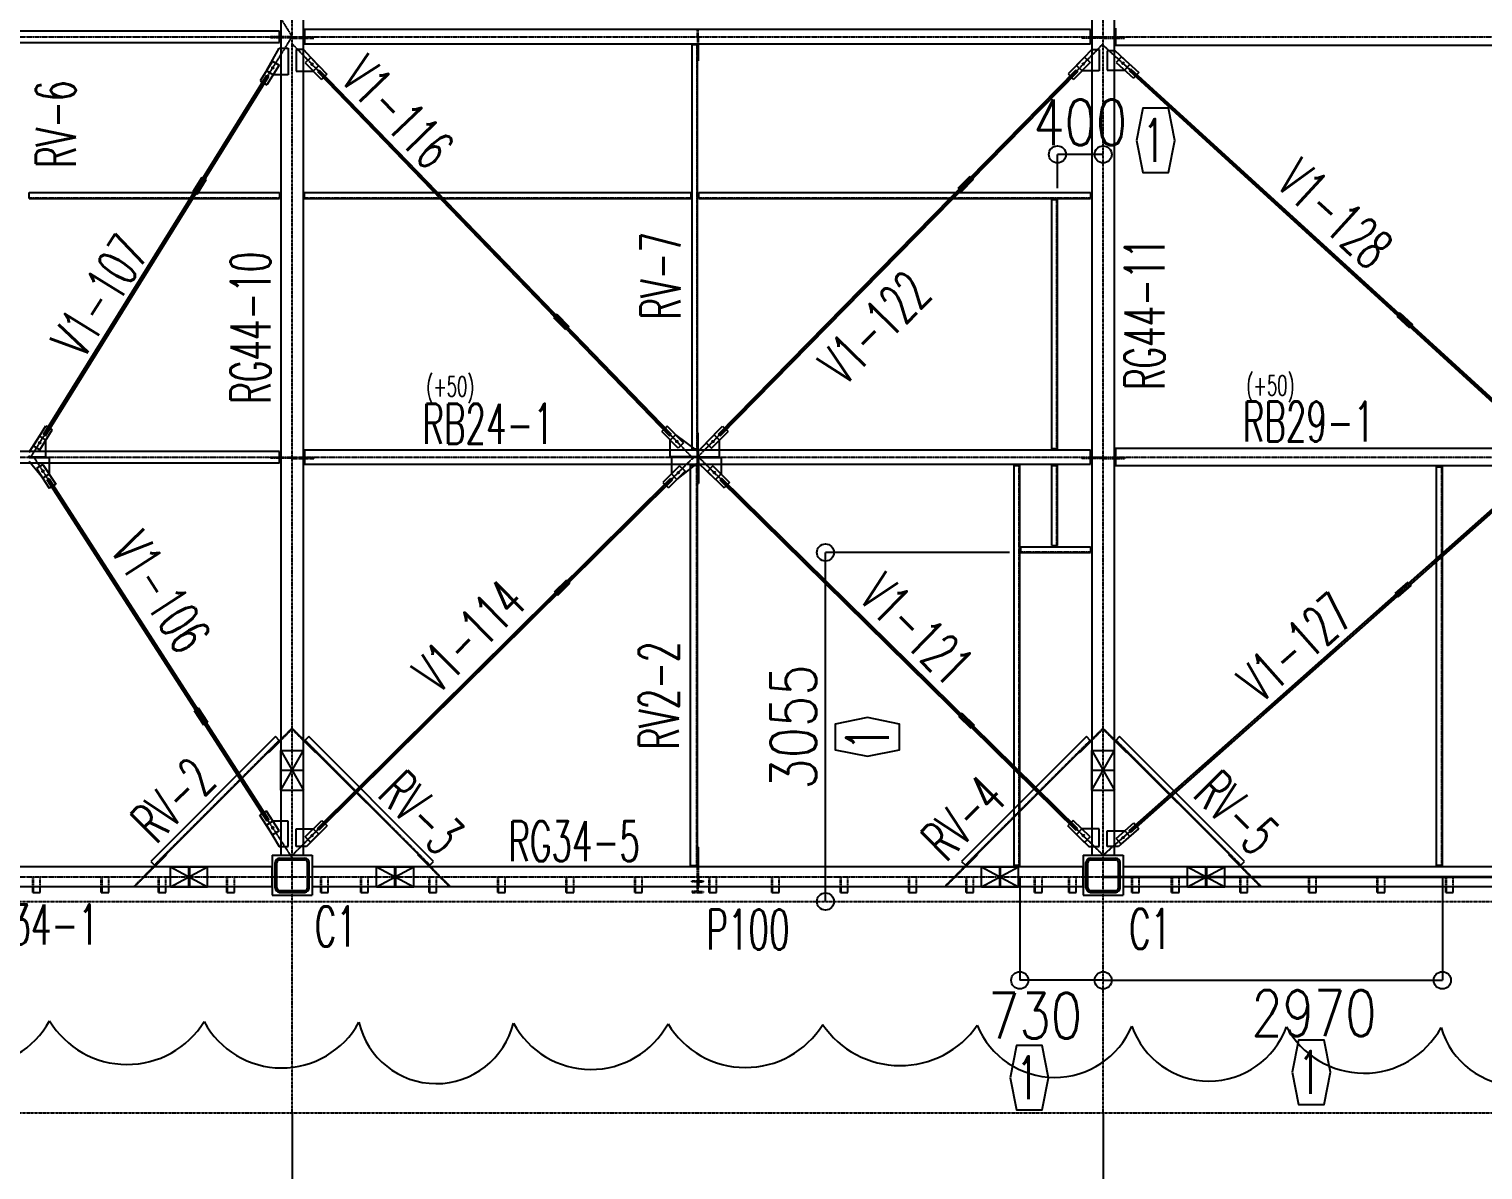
# Model space of a CAD drawing. Header units: millimetres. Extents: x -87051 to 180003, y -2961 to 97158.
# Drawn here: x 113461 to 126189, y 16001 to 25988 of the extents above; entities that cross this region are included whole.
import ezdxf
from ezdxf.enums import TextEntityAlignment as Align

# ---------------------------------------------------------------- set-up
doc = ezdxf.new("R2010")
doc.units = ezdxf.units.MM
doc.header["$LTSCALE"] = 0.2
doc.linetypes.add('CENTER', pattern=[2, 1.25, -0.25, 0.25, -0.25])
doc.linetypes.add('HIDDEN', pattern=[0.375, 0.25, -0.125])
doc.layers.add('梁側', color=7, linetype='Continuous')
doc.styles.get("Standard").update_dxf_attribs({"font": 'simplex.shx', "width": 0.8, "height": 700, "bigfont": 'extfont2.shx'})

msp = doc.modelspace()

# ---------------------------------------------------------------- linework, layer by layer
at = {"color": 8, "linetype": 'CENTER'}
for p, q in [((115763.9, 16500.6), (115763.9, 47350.6)), ((122863.9, 16500.6), (122863.9, 47350.6)), ((113451.4, 29600.6), (115763.9, 25920.6)), ((113476.4, 22240.6), (115763.9, 25920.6)), ((115763.9, 25858.6), (119263.9, 22240.6)), ((119313.9, 22240.6), (122863.9, 25858.6)), ((122863.9, 25846.1), (126813.9, 22240.6)), ((113501.4, 22240.6), (115763.9, 18730.6)), ((115763.9, 18755.6), (119281.4, 22240.6)), ((119321.4, 22240.6), (122863.9, 18755.6)), ((122863.9, 18755.6), (126798.9, 22240.6)), ((110913.9, 18350.6), (161113.9, 18350.6)), ((110913.9, 16500.6), (161113.9, 16500.6))]:
    msp.add_line(p, q, dxfattribs=at)
at = {"color": 8, "linetype": 'Continuous'}
for p, q in [((115664.4, 28695.6), (115664.4, 19501.4)), ((115863.4, 19501.4), (115863.4, 28695.6)), ((122764.4, 28695.6), (122764.4, 19501.4)), ((122963.4, 19501.4), (122963.4, 28695.6)), ((115654.4, 25970.1), (111202.9, 25970.1)), ((115654.4, 25871.1), (115654.4, 25970.1)), ((115873.4, 25982.6), (115873.4, 25858.6)), ((122754.4, 25982.6), (115873.4, 25982.6)), ((119313.9, 25982.6), (119313.9, 25992.6)), ((119319.9, 25982.6), (119319.9, 25992.6)), ((122754.4, 25858.6), (122754.4, 25982.6)), ((122973.4, 25995.1), (122973.4, 25846.1)), ((111202.9, 25871.1), (115654.4, 25871.1)), ((115664.4, 25918.4), (115654.4, 25918.4)), ((115664.4, 25912.4), (115654.4, 25912.4)), ((115863.4, 25918.1), (115873.4, 25918.1)), ((115863.4, 25909.1), (115873.4, 25909.1)), ((115873.4, 25858.6), (122754.4, 25858.6)), ((119313.9, 25848.6), (119263.9, 25848.6)), ((119263.9, 25848.6), (119263.9, 22312.6)), ((119313.9, 25858.6), (119313.9, 25848.6)), ((119313.9, 22312.6), (119313.9, 25848.6)), ((119313.9, 25848.6), (119313.9, 25708.6)), ((119319.9, 25858.6), (119319.9, 25848.6)), ((119319.9, 25848.6), (119319.9, 25708.6)), ((122764.4, 25918.1), (122754.4, 25918.1)), ((122764.4, 25909.1), (122754.4, 25909.1)), ((122963.4, 25917.9), (122973.4, 25917.9)), ((122963.4, 25908.9), (122973.4, 25908.9)), ((122973.4, 25846.1), (130754.4, 25846.1)), ((115539.6, 25623.2), (115649.4, 25820.6)), ((115649.4, 25820.6), (115729.4, 25820.6)), ((115729.4, 25820.6), (115729.4, 25587.8)), ((115798.4, 25808.6), (115798.4, 25620.4)), ((115863.4, 25808.6), (115798.4, 25808.6)), ((115995.9, 25667), (115863.4, 25808.6)), ((115926.3, 25738.9), (115878.2, 25692.3)), ((115926.3, 25738.9), (116068.9, 25591.5)), ((122701.3, 25740.7), (122557.7, 25594.4)), ((122631.3, 25669.4), (122764.4, 25808.6)), ((122701.3, 25740.7), (122749.1, 25693.8)), ((122764.4, 25808.6), (122829.4, 25808.6)), ((122829.4, 25808.6), (122829.4, 25622.4)), ((122898.4, 25796.1), (122898.4, 25628.6)), ((122968.4, 25796.1), (122898.4, 25796.1)), ((123097.7, 25678), (122968.4, 25796.1)), ((123023.8, 25745.5), (122978.7, 25696)), ((123023.8, 25745.5), (123175.3, 25607.3)), ((113587.7, 22438.7), (115543.7, 25585.3)), ((115592.4, 25708.1), (115484.1, 25534)), ((115596.5, 25587.8), (115539.6, 25623.2)), ((115649.3, 25672.8), (115541, 25498.7)), ((115543.7, 25585.3), (115560.7, 25574.8)), ((115604.4, 25658), (115584.4, 25638)), ((115584.4, 25648), (115604.4, 25648)), ((115592.4, 25708.1), (115649.3, 25672.8)), ((115594.4, 25658), (115594.4, 25638)), ((115729.4, 25587.8), (115596.5, 25587.8)), ((115798.4, 25620.4), (115947.7, 25620.4)), ((115878.2, 25692.3), (116020.7, 25545)), ((115947, 25689.7), (115927, 25669.7)), ((115927, 25679.7), (115947, 25679.7)), ((115937, 25689.7), (115937, 25669.7)), ((115947.7, 25620.4), (115995.9, 25667)), ((115999.8, 25629.1), (115985.4, 25615.2)), ((115985.4, 25615.2), (119069, 22427.7)), ((115999.8, 25629.1), (119083.3, 22441.6)), ((116068.9, 25591.5), (116020.7, 25545)), ((119313.9, 25708.6), (119319.9, 25708.6)), ((119496.5, 22441.1), (122627, 25631.5)), ((119510.8, 22427), (122641.3, 25617.5)), ((122557.7, 25594.4), (122605.5, 25547.5)), ((122749.1, 25693.8), (122605.5, 25547.5)), ((122627, 25631.5), (122641.3, 25617.5)), ((122679.1, 25622.4), (122631.3, 25669.4)), ((122829.4, 25622.4), (122679.1, 25622.4)), ((122700.2, 25691.6), (122680.2, 25671.6)), ((122680.2, 25681.6), (122700.2, 25681.6)), ((122690.2, 25691.6), (122690.2, 25671.6)), ((122898.4, 25628.6), (123052.5, 25628.6)), ((122978.7, 25696), (123130.1, 25557.8)), ((123048.2, 25697), (123028.2, 25677)), ((123028.2, 25687), (123048.2, 25687)), ((123038.2, 25697), (123038.2, 25677)), ((123052.5, 25628.6), (123097.7, 25678)), ((123104, 25640.5), (123090.5, 25625.7)), ((123090.5, 25625.7), (126586.3, 22434.8)), ((123104, 25640.5), (126599.8, 22449.6)), ((123175.3, 25607.3), (123130.1, 25557.8)), ((113604.7, 22428.1), (115560.7, 25574.8)), ((115484.1, 25534), (115541, 25498.7)), ((122863.9, 24890.4), (122463.9, 24890.4)), ((122463.9, 24595.6), (122463.9, 24890.4)), ((121595.1, 24594.1), (121700.1, 24701.1)), ((121700.1, 24701.1), (121728.7, 24673.1)), ((114897.3, 24564.4), (114976.5, 24691.8)), ((114931.3, 24543.3), (115010.5, 24670.7)), ((114976.5, 24691.8), (115010.5, 24670.7)), ((121595.1, 24594.1), (121623.6, 24566)), ((121623.6, 24566), (121728.7, 24673.1)), ((113461.4, 24555.6), (115654.4, 24555.6)), ((113461.4, 24505.6), (113461.4, 24555.6)), ((113461.4, 24505.6), (115654.4, 24505.6)), ((114897.3, 24564.4), (114931.3, 24543.3)), ((115654.4, 24555.6), (115654.4, 24505.6)), ((115873.4, 24555.6), (119253.9, 24555.6)), ((115873.4, 24505.6), (115873.4, 24555.6)), ((115873.4, 24505.6), (119253.9, 24505.6)), ((119253.9, 24555.6), (119253.9, 24505.6)), ((119323.9, 24555.6), (122754.4, 24555.6)), ((119323.9, 24505.6), (119323.9, 24555.6)), ((119323.9, 24505.6), (122754.4, 24505.6)), ((122413.9, 22312.6), (122413.9, 24495.6)), ((122413.9, 24495.6), (122463.9, 24495.6)), ((122463.9, 22312.6), (122463.9, 24495.6)), ((122754.4, 24555.6), (122754.4, 24505.6)), ((118081.2, 23491.9), (118052.5, 23464.1)), ((118052.5, 23464.1), (118156.8, 23356.3)), ((118081.2, 23491.9), (118185.5, 23384.1)), ((125461, 23502.6), (125434, 23473.1)), ((125434, 23473.1), (125544.8, 23371.9)), ((125461, 23502.6), (125571.8, 23401.5)), ((118185.5, 23384.1), (118156.8, 23356.3)), ((125571.8, 23401.5), (125544.8, 23371.9)), ((113551.9, 22425.6), (113457.4, 22280.1)), ((113499.1, 22340.7), (113607.4, 22514.8)), ((113608.8, 22390.2), (113551.9, 22425.6)), ((113556, 22305.3), (113664.3, 22479.4)), ((113604.7, 22428.1), (113587.7, 22438.7)), ((113607.4, 22514.8), (113664.3, 22479.4)), ((119048.1, 22511.9), (118999.9, 22465.3)), ((119142.5, 22317.9), (118999.9, 22465.3)), ((119190.6, 22364.5), (119048.1, 22511.9)), ((119069, 22427.7), (119083.3, 22441.6)), ((119072.9, 22389.8), (119121.1, 22436.4)), ((119121.1, 22436.4), (119313.9, 22292.6)), ((119313.9, 22312.6), (119313.9, 22452.6)), ((119313.9, 22452.6), (119319.9, 22452.6)), ((119319.9, 22312.6), (119319.9, 22452.6)), ((119458.8, 22436.1), (119319.9, 22292.6)), ((119388.7, 22364.7), (119532.3, 22511)), ((119436.5, 22317.8), (119580.1, 22464.1)), ((119506.6, 22389.2), (119458.8, 22436.1)), ((119510.8, 22427), (119496.5, 22441.1)), ((119532.3, 22511), (119580.1, 22464.1)), ((115654.4, 22290.1), (111202.9, 22290.1)), ((113499.1, 22340.7), (113556, 22305.3)), ((113564, 22375.5), (113544, 22355.5)), ((113544, 22365.5), (113564, 22365.5)), ((113554, 22375.5), (113554, 22355.5)), ((113608.8, 22242.9), (113608.8, 22390.2)), ((115654.4, 22191.1), (115654.4, 22290.1)), ((115873.4, 22302.6), (115873.4, 22178.6)), ((122754.4, 22302.6), (115873.4, 22302.6)), ((119072.9, 22243.1), (119072.9, 22389.8)), ((119141.8, 22387.2), (119121.8, 22367.2)), ((119121.8, 22377.2), (119141.8, 22377.2)), ((119131.8, 22387.2), (119131.8, 22367.2)), ((119190.6, 22364.5), (119142.5, 22317.9)), ((119263.9, 22312.6), (119313.9, 22312.6)), ((119313.9, 22302.6), (119313.9, 22312.6)), ((119313.9, 22292.6), (119313.9, 22253.1)), ((119319.9, 22302.6), (119319.9, 22312.6)), ((119319.9, 22292.6), (119319.9, 22253.1)), ((119388.7, 22364.7), (119436.5, 22317.8)), ((119457.7, 22386.9), (119437.7, 22366.9)), ((119437.7, 22376.9), (119457.7, 22376.9)), ((119447.7, 22386.9), (119447.7, 22366.9)), ((119506.6, 22243.1), (119506.6, 22389.2)), ((122463.9, 22312.6), (122413.9, 22312.6)), ((122754.4, 22178.6), (122754.4, 22302.6)), ((122973.4, 22315.1), (122973.4, 22166.1)), ((130754.4, 22315.1), (122973.4, 22315.1)), ((111202.9, 22191.1), (115654.4, 22191.1)), ((113467.4, 22242.9), (113457.4, 22252.9)), ((113470.4, 22238.4), (113460.4, 22228.4)), ((113580.5, 22056), (113460.4, 22201.1)), ((113467.4, 22242.9), (113608.8, 22242.9)), ((113470.4, 22238.4), (113636.8, 22238.4)), ((113582.6, 22176.4), (113526.3, 22140.1)), ((113582.6, 22176.4), (113693.7, 22004.1)), ((113636.8, 22238.4), (113636.8, 22092.3)), ((115664.4, 22238.4), (115654.4, 22238.4)), ((115664.4, 22232.4), (115654.4, 22232.4)), ((115863.4, 22238.1), (115873.4, 22238.1)), ((115863.4, 22229.1), (115873.4, 22229.1)), ((115873.4, 22178.6), (122754.4, 22178.6)), ((119156.2, 22163.8), (119010.6, 22019.5)), ((119303.9, 22243.1), (119072.9, 22243.1)), ((119303.9, 22238.1), (119085.2, 22238.1)), ((119085.2, 22238.1), (119085.2, 22093.4)), ((119132.3, 22045.8), (119313.9, 22188.6)), ((119156.2, 22163.8), (119203.4, 22116.2)), ((119313.9, 22168.6), (119248.9, 22168.6)), ((119248.9, 22168.6), (119248.9, 18664.6)), ((119303.9, 22243.1), (119313.9, 22253.1)), ((119303.9, 22238.1), (119313.9, 22228.1)), ((119313.9, 22188.6), (119313.9, 22228.1)), ((119313.9, 22178.6), (119313.9, 22168.6)), ((119313.9, 18664.6), (119313.9, 22168.6)), ((119313.9, 22168.6), (119313.9, 22008.6)), ((119329.9, 22243.1), (119319.9, 22253.1)), ((119332.9, 22238.1), (119322.9, 22228.1)), ((119322.9, 22188.6), (119322.9, 22228.1)), ((119471.8, 22045.6), (119322.9, 22188.6)), ((119322.9, 22178.6), (119322.9, 22168.6)), ((119322.9, 22168.6), (119322.9, 22008.6)), ((119329.9, 22243.1), (119506.6, 22243.1)), ((119332.9, 22238.1), (119518.8, 22238.1)), ((119447.5, 22163.5), (119400.5, 22115.7)), ((119447.5, 22163.5), (119593.7, 22019.7)), ((119518.8, 22238.1), (119518.8, 22093.4)), ((122083.9, 18664.6), (122083.9, 22168.6)), ((122083.9, 22168.6), (122133.9, 22168.6)), ((122133.9, 18664.6), (122133.9, 22168.6)), ((122413.9, 21465.6), (122413.9, 22168.6)), ((122413.9, 22168.6), (122463.9, 22168.6)), ((122463.9, 21465.6), (122463.9, 22168.6)), ((122764.4, 22238.1), (122754.4, 22238.1)), ((122764.4, 22229.1), (122754.4, 22229.1)), ((122963.4, 22237.9), (122973.4, 22237.9)), ((122963.4, 22228.9), (122973.4, 22228.9)), ((122973.4, 22166.1), (130754.4, 22166.1)), ((125783.9, 18664.6), (125783.9, 22156.1)), ((125783.9, 22156.1), (125833.9, 22156.1)), ((125833.9, 18664.6), (125833.9, 22156.1)), ((113526.3, 22140.1), (113637.4, 21967.8)), ((113591.6, 22126.2), (113571.6, 22106.2)), ((113571.6, 22116.2), (113591.6, 22116.2)), ((113636.8, 22092.3), (113580.5, 22056)), ((113581.6, 22126.2), (113581.6, 22106.2)), ((113633.3, 22054.4), (113616.5, 22043.6)), ((113616.5, 22043.6), (115542.6, 19055.5)), ((113633.3, 22054.4), (115559.4, 19066.4)), ((115987, 18990.8), (119080.4, 22055.6)), ((116001.1, 18976.5), (119094.5, 22041.4)), ((119203.4, 22116.2), (119057.8, 21971.9)), ((119080.4, 22055.6), (119094.5, 22041.4)), ((119085.2, 22093.4), (119132.3, 22045.8)), ((119154.3, 22114.8), (119134.3, 22094.8)), ((119134.3, 22104.8), (119154.3, 22104.8)), ((119144.3, 22114.8), (119144.3, 22094.8)), ((119400.5, 22115.7), (119546.7, 21972)), ((119469.7, 22114.6), (119449.7, 22094.6)), ((119449.7, 22104.6), (119469.7, 22104.6)), ((119459.7, 22114.6), (119459.7, 22094.6)), ((119518.8, 22093.4), (119471.8, 22045.6)), ((119523.7, 22055.6), (119509.7, 22041.3)), ((119509.7, 22041.3), (122625.9, 18975.7)), ((119523.7, 22055.6), (122639.9, 18990)), ((119593.7, 22019.7), (119546.7, 21972)), ((123091.6, 18970.6), (126565.4, 22047.2)), ((123104.8, 18955.7), (126578.7, 22032.2)), ((113693.7, 22004.1), (113637.4, 21967.8)), ((119010.6, 22019.5), (119057.8, 21971.9)), ((119313.9, 22008.6), (119322.9, 22008.6)), ((120432.8, 18350.6), (120432.8, 21405.6)), ((122043.9, 21405.6), (120432.8, 21405.6)), ((122143.9, 21455.6), (122754.4, 21455.6)), ((122143.9, 21405.6), (122143.9, 21455.6)), ((122143.9, 21405.6), (122754.4, 21405.6)), ((122413.9, 21465.6), (122463.9, 21465.6)), ((122754.4, 21455.6), (122754.4, 21405.6)), ((118061.2, 21059.8), (118167.7, 21165.4)), ((118089.3, 21031.4), (118195.9, 21137)), ((118167.7, 21165.4), (118195.9, 21137)), ((125420.8, 21046.8), (125533.1, 21146.3)), ((125533.1, 21146.3), (125559.6, 21116.4)), ((118061.2, 21059.8), (118089.3, 21031.4)), ((125420.8, 21046.8), (125447.3, 21016.9)), ((125447.3, 21016.9), (125559.6, 21116.4)), ((114940.2, 20045.4), (114906.6, 20023.7)), ((114906.6, 20023.7), (114987.9, 19897.6)), ((114940.2, 20045.4), (115021.5, 19919.3)), ((121627.2, 20000.3), (121599.2, 19971.8)), ((121627.2, 20000.3), (121734.1, 19895.1)), ((115021.5, 19919.3), (114987.9, 19897.6)), ((121599.2, 19971.8), (121706.1, 19866.6)), ((121734.1, 19895.1), (121706.1, 19866.6)), ((115619, 19793.5), (114525.5, 18700)), ((114560.9, 18664.6), (115654.4, 19758.1)), ((115654.4, 19758.1), (115555.4, 19659.1)), ((115658.6, 19753.9), (115559.6, 19654.9)), ((115654.4, 19758.1), (115619, 19793.5)), ((115664.4, 19768.1), (115654.4, 19758.1)), ((115664.4, 19759.6), (115658.6, 19753.9)), ((115863.4, 19768.1), (115873.4, 19758.1)), ((115863.4, 19759.6), (115869.1, 19753.9)), ((115869.1, 19753.9), (115968.1, 19654.9)), ((115908.7, 19793.5), (115873.4, 19758.1)), ((115873.4, 19758.1), (116966.9, 18664.6)), ((115873.4, 19758.1), (115972.4, 19659.1)), ((117002.2, 18700), (115908.7, 19793.5)), ((122719, 19793.5), (121625.5, 18700)), ((121660.9, 18664.6), (122754.4, 19758.1)), ((122754.4, 19758.1), (122655.4, 19659.1)), ((122758.6, 19753.9), (122659.6, 19654.9)), ((122754.4, 19758.1), (122719, 19793.5)), ((122764.4, 19768.1), (122754.4, 19758.1)), ((122764.4, 19759.6), (122758.6, 19753.9)), ((122963.4, 19768.1), (122973.4, 19758.1)), ((122963.4, 19759.6), (122969.1, 19753.9)), ((122969.1, 19753.9), (123068.1, 19654.9)), ((123008.7, 19793.5), (122973.4, 19758.1)), ((122973.4, 19758.1), (124066.9, 18664.6)), ((122973.4, 19758.1), (123072.4, 19659.1)), ((124102.2, 18700), (123008.7, 19793.5)), ((115555.4, 19659.1), (115559.6, 19654.9)), ((115663.9, 19671.4), (115863.9, 19671.4)), ((115663.9, 19326.4), (115663.9, 19671.4)), ((115663.9, 19326.4), (115863.9, 19671.4)), ((115663.9, 19671.4), (115863.9, 19326.4)), ((115863.9, 19326.4), (115863.9, 19671.4)), ((115972.4, 19659.1), (115968.1, 19654.9)), ((122655.4, 19659.1), (122659.6, 19654.9)), ((122763.9, 19671.4), (122963.9, 19671.4)), ((122763.9, 19326.4), (122763.9, 19671.4)), ((122763.9, 19326.4), (122963.9, 19671.4)), ((122763.9, 19671.4), (122963.9, 19326.4)), ((122963.9, 19326.4), (122963.9, 19671.4)), ((123072.4, 19659.1), (123068.1, 19654.9)), ((115664.4, 19501.4), (115863.4, 19501.4)), ((115863.4, 19496.4), (115664.4, 19496.4)), ((115664.4, 19496.4), (115664.4, 18755.6)), ((115863.4, 18755.6), (115863.4, 19496.4)), ((122764.4, 19501.4), (122963.4, 19501.4)), ((122963.4, 19496.4), (122764.4, 19496.4)), ((122764.4, 19496.4), (122764.4, 18755.6)), ((122963.4, 18755.6), (122963.4, 19496.4)), ((115663.9, 19326.4), (115863.9, 19326.4)), ((122763.9, 19326.4), (122963.9, 19326.4)), ((115538.5, 19142.1), (115482.2, 19105.8)), ((115593.2, 18933.5), (115482.2, 19105.8)), ((115649.6, 18969.8), (115538.5, 19142.1)), ((115595.4, 19053.9), (115539.1, 19017.6)), ((115539.1, 19017.6), (115649.4, 18830.6)), ((115542.6, 19055.5), (115559.4, 19066.4)), ((115604.3, 19003.7), (115584.3, 18983.7)), ((115584.3, 18993.7), (115604.3, 18993.7)), ((115649.6, 18969.8), (115593.2, 18933.5)), ((115594.3, 19003.7), (115594.3, 18983.7)), ((115729.4, 19053.9), (115595.4, 19053.9)), ((115729.4, 18830.6), (115729.4, 19053.9)), ((115798.4, 18830.6), (115798.4, 18986.3)), ((115798.4, 18986.3), (115949.2, 18986.3)), ((115878.1, 18916), (116023.7, 19060.2)), ((115925.3, 18868.4), (116070.9, 19012.6)), ((115949.2, 18986.3), (115996.3, 18938.7)), ((116001.1, 18976.5), (115987, 18990.8)), ((116023.7, 19060.2), (116070.9, 19012.6)), ((122602.9, 19059.3), (122556, 19011.6)), ((122702.1, 18867.8), (122556, 19011.6)), ((122749.1, 18915.5), (122602.9, 19059.3)), ((122625.9, 18975.7), (122639.9, 18990)), ((122677.8, 18985.7), (122630.8, 18937.9)), ((122829.4, 18985.7), (122677.8, 18985.7)), ((122829.4, 18830.6), (122829.4, 18985.7)), ((122898.4, 18830.6), (122898.4, 18968.3)), ((122898.4, 18968.3), (123053.5, 18968.3)), ((122978.7, 18902), (123132.1, 19037.9)), ((123023.1, 18851.9), (123176.6, 18987.8)), ((123053.5, 18968.3), (123098, 18918.2)), ((123104.8, 18955.7), (123091.6, 18970.6)), ((123132.1, 19037.9), (123176.6, 18987.8)), ((115878.1, 18916), (115925.3, 18868.4)), ((115996.3, 18938.7), (115888.4, 18830.6)), ((115947.2, 18937.3), (115927.2, 18917.3)), ((115927.2, 18927.3), (115947.2, 18927.3)), ((115937.2, 18937.3), (115937.2, 18917.3)), ((122630.8, 18937.9), (122739.4, 18830.6)), ((122699.9, 18936.7), (122679.9, 18916.7)), ((122679.9, 18926.7), (122699.9, 18926.7)), ((122689.9, 18936.7), (122689.9, 18916.7)), ((122749.1, 18915.5), (122702.1, 18867.8)), ((122978.7, 18902), (123023.1, 18851.9)), ((123098, 18918.2), (122999.1, 18830.6)), ((123048.3, 18920.1), (123028.3, 18900.1)), ((123028.3, 18910.1), (123048.3, 18910.1)), ((123038.3, 18920.1), (123038.3, 18900.1)), ((114560.9, 18664.6), (114659.9, 18763.6)), ((114565.1, 18660.4), (114664.1, 18759.4)), ((114659.9, 18763.6), (114664.1, 18759.4)), ((115588.9, 18755.6), (115938.9, 18755.6)), ((115588.9, 18755.6), (115588.9, 18405.6)), ((115649.4, 18830.6), (115729.4, 18830.6)), ((115653.9, 18730.6), (115873.9, 18730.6)), ((115653.9, 18714.6), (115873.9, 18714.6)), ((115664.4, 18755.6), (115863.4, 18755.6)), ((115888.4, 18830.6), (115798.4, 18830.6)), ((115938.9, 18755.6), (115938.9, 18405.6)), ((116867.9, 18763.6), (116863.6, 18759.4)), ((116962.6, 18660.4), (116863.6, 18759.4)), ((116966.9, 18664.6), (116867.9, 18763.6)), ((119313.9, 18664.6), (119313.9, 18824.6)), ((119313.9, 18824.6), (119322.9, 18824.6)), ((119322.9, 18664.6), (119322.9, 18824.6)), ((121660.9, 18664.6), (121759.9, 18763.6)), ((121665.1, 18660.4), (121764.1, 18759.4)), ((121759.9, 18763.6), (121764.1, 18759.4)), ((122688.9, 18755.6), (123038.9, 18755.6)), ((122688.9, 18755.6), (122688.9, 18405.6)), ((122739.4, 18830.6), (122829.4, 18830.6)), ((122753.9, 18730.6), (122973.9, 18730.6)), ((122753.9, 18714.6), (122973.9, 18714.6)), ((122764.4, 18755.6), (122963.4, 18755.6)), ((122999.1, 18830.6), (122898.4, 18830.6)), ((123038.9, 18755.6), (123038.9, 18405.6)), ((123967.9, 18763.6), (123963.6, 18759.4)), ((124062.6, 18660.4), (123963.6, 18759.4)), ((124066.9, 18664.6), (123967.9, 18763.6)), ((114858.9, 18654.6), (112048.9, 18654.6)), ((114525.5, 18700), (114560.9, 18664.6)), ((114550.9, 18654.6), (114560.9, 18664.6)), ((114559.4, 18654.6), (114565.1, 18660.4)), ((114698.9, 18655.1), (115023.9, 18655.1)), ((114698.9, 18480.1), (114698.9, 18655.1)), ((114698.9, 18480.1), (115023.9, 18655.1)), ((114698.9, 18655.1), (115023.9, 18480.1)), ((114858.9, 18480.6), (114858.9, 18654.6)), ((114863.9, 18654.6), (114863.9, 18480.6)), ((115588.9, 18654.6), (114863.9, 18654.6)), ((115023.9, 18480.1), (115023.9, 18655.1)), ((115588.9, 18480.6), (115588.9, 18654.6)), ((115613.9, 18470.6), (115613.9, 18690.6)), ((115629.9, 18470.6), (115629.9, 18690.6)), ((115897.9, 18470.6), (115897.9, 18690.6)), ((115913.9, 18470.6), (115913.9, 18690.6)), ((115938.9, 18654.6), (115938.9, 18480.6)), ((116663.9, 18654.6), (115938.9, 18654.6)), ((116503.9, 18655.1), (116828.9, 18655.1)), ((116503.9, 18480.1), (116503.9, 18655.1)), ((116503.9, 18480.1), (116828.9, 18655.1)), ((116503.9, 18655.1), (116828.9, 18480.1)), ((116663.9, 18480.6), (116663.9, 18654.6)), ((116668.9, 18654.6), (116668.9, 18480.6)), ((121958.9, 18654.6), (116668.9, 18654.6)), ((116828.9, 18480.1), (116828.9, 18655.1)), ((116968.4, 18654.6), (116962.6, 18660.4)), ((116966.9, 18664.6), (117002.2, 18700)), ((116976.9, 18654.6), (116966.9, 18664.6)), ((119248.9, 18664.6), (119313.9, 18664.6)), ((119313.9, 18654.6), (119313.9, 18664.6)), ((119322.9, 18654.6), (119322.9, 18664.6)), ((121625.5, 18700), (121660.9, 18664.6)), ((121650.9, 18654.6), (121660.9, 18664.6)), ((121659.4, 18654.6), (121665.1, 18660.4)), ((121798.9, 18655.1), (122123.9, 18655.1)), ((121798.9, 18480.1), (121798.9, 18655.1)), ((121798.9, 18480.1), (122123.9, 18655.1)), ((121798.9, 18655.1), (122123.9, 18480.1)), ((121958.9, 18480.6), (121958.9, 18654.6)), ((121963.9, 18654.6), (121963.9, 18480.6)), ((122688.9, 18654.6), (121963.9, 18654.6)), ((122133.9, 18664.6), (122083.9, 18664.6)), ((122123.9, 18480.1), (122123.9, 18655.1)), ((122688.9, 18480.6), (122688.9, 18654.6)), ((122713.9, 18470.6), (122713.9, 18690.6)), ((122729.9, 18470.6), (122729.9, 18690.6)), ((122997.9, 18470.6), (122997.9, 18690.6)), ((123013.9, 18470.6), (123013.9, 18690.6)), ((123038.9, 18654.6), (123038.9, 18480.6)), ((123763.9, 18654.6), (123038.9, 18654.6)), ((123603.9, 18655.1), (123928.9, 18655.1)), ((123603.9, 18480.1), (123603.9, 18655.1)), ((123603.9, 18480.1), (123928.9, 18655.1)), ((123603.9, 18655.1), (123928.9, 18480.1)), ((123763.9, 18480.6), (123763.9, 18654.6)), ((123768.9, 18654.6), (123768.9, 18480.6)), ((129958.9, 18654.6), (123768.9, 18654.6)), ((123928.9, 18480.1), (123928.9, 18655.1)), ((124068.4, 18654.6), (124062.6, 18660.4)), ((124066.9, 18664.6), (124102.2, 18700)), ((124076.9, 18654.6), (124066.9, 18664.6)), ((125833.9, 18664.6), (125783.9, 18664.6)), ((112048.9, 18480.6), (114858.9, 18480.6)), ((113493.4, 18430.6), (113493.4, 18480.6)), ((113499.4, 18430.6), (113499.4, 18480.6)), ((113558.4, 18430.6), (113558.4, 18480.6)), ((114093.4, 18430.6), (114093.4, 18480.6)), ((114099.4, 18430.6), (114099.4, 18480.6)), ((114158.4, 18430.6), (114158.4, 18480.6)), ((114593.4, 18430.6), (114593.4, 18480.6)), ((114599.4, 18430.6), (114599.4, 18480.6)), ((114658.4, 18430.6), (114658.4, 18480.6)), ((114698.9, 18480.1), (115023.9, 18480.1)), ((114863.9, 18480.6), (115588.9, 18480.6)), ((115193.4, 18430.6), (115193.4, 18480.6)), ((115199.4, 18430.6), (115199.4, 18480.6)), ((115258.4, 18430.6), (115258.4, 18480.6)), ((115938.9, 18480.6), (116663.9, 18480.6)), ((116013.9, 18430.6), (116013.9, 18480.6)), ((116019.9, 18430.6), (116019.9, 18480.6)), ((116078.9, 18430.6), (116078.9, 18480.6)), ((116363.9, 18430.6), (116363.9, 18480.6)), ((116369.9, 18430.6), (116369.9, 18480.6)), ((116428.9, 18430.6), (116428.9, 18480.6)), ((116503.9, 18480.1), (116828.9, 18480.1)), ((116668.9, 18480.6), (121958.9, 18480.6)), ((116963.9, 18430.6), (116963.9, 18480.6)), ((116969.9, 18430.6), (116969.9, 18480.6)), ((117028.9, 18430.6), (117028.9, 18480.6)), ((117563.9, 18430.6), (117563.9, 18480.6)), ((117569.9, 18430.6), (117569.9, 18480.6)), ((117628.9, 18430.6), (117628.9, 18480.6)), ((118163.9, 18430.6), (118163.9, 18480.6)), ((118169.9, 18430.6), (118169.9, 18480.6)), ((118228.9, 18430.6), (118228.9, 18480.6)), ((118763.9, 18430.6), (118763.9, 18480.6)), ((118769.9, 18430.6), (118769.9, 18480.6)), ((118828.9, 18430.6), (118828.9, 18480.6)), ((119413.9, 18430.6), (119413.9, 18480.6)), ((119419.9, 18430.6), (119419.9, 18480.6)), ((119478.9, 18430.6), (119478.9, 18480.6)), ((119963.9, 18430.6), (119963.9, 18480.6)), ((119969.9, 18430.6), (119969.9, 18480.6)), ((120028.9, 18430.6), (120028.9, 18480.6)), ((120563.9, 18430.6), (120563.9, 18480.6)), ((120569.9, 18430.6), (120569.9, 18480.6)), ((120628.9, 18430.6), (120628.9, 18480.6)), ((121163.9, 18430.6), (121163.9, 18480.6)), ((121169.9, 18430.6), (121169.9, 18480.6)), ((121228.9, 18430.6), (121228.9, 18480.6)), ((121663.9, 18430.6), (121663.9, 18480.6)), ((121669.9, 18430.6), (121669.9, 18480.6)), ((121728.9, 18430.6), (121728.9, 18480.6)), ((121798.9, 18480.1), (122123.9, 18480.1)), ((121963.9, 18480.6), (122688.9, 18480.6)), ((122133.9, 18564.6), (122133.9, 17660.6)), ((122263.9, 18430.6), (122263.9, 18480.6)), ((122269.9, 18430.6), (122269.9, 18480.6)), ((122328.9, 18430.6), (122328.9, 18480.6)), ((122563.9, 18430.6), (122563.9, 18480.6)), ((122569.9, 18430.6), (122569.9, 18480.6)), ((122628.9, 18430.6), (122628.9, 18480.6)), ((122863.9, 18570.6), (130863.9, 18570.6)), ((122863.9, 18564.6), (130863.9, 18564.6)), ((123038.9, 18480.6), (123763.9, 18480.6)), ((123113.9, 18430.6), (123113.9, 18480.6)), ((123119.9, 18430.6), (123119.9, 18480.6)), ((123178.9, 18430.6), (123178.9, 18480.6)), ((123463.9, 18430.6), (123463.9, 18480.6)), ((123469.9, 18430.6), (123469.9, 18480.6)), ((123528.9, 18430.6), (123528.9, 18480.6)), ((123603.9, 18480.1), (123928.9, 18480.1)), ((123768.9, 18480.6), (129958.9, 18480.6)), ((124063.9, 18430.6), (124063.9, 18480.6)), ((124069.9, 18430.6), (124069.9, 18480.6)), ((124128.9, 18430.6), (124128.9, 18480.6)), ((124663.9, 18430.6), (124663.9, 18480.6)), ((124669.9, 18430.6), (124669.9, 18480.6)), ((124728.9, 18430.6), (124728.9, 18480.6)), ((125263.9, 18430.6), (125263.9, 18480.6)), ((125269.9, 18430.6), (125269.9, 18480.6)), ((125328.9, 18430.6), (125328.9, 18480.6)), ((125833.9, 18564.6), (125833.9, 17660.6)), ((125863.9, 18430.6), (125863.9, 18480.6)), ((125869.9, 18430.6), (125869.9, 18480.6)), ((125928.9, 18430.6), (125928.9, 18480.6)), ((113493.4, 18430.6), (113558.4, 18430.6)), ((114093.4, 18430.6), (114158.4, 18430.6)), ((114593.4, 18430.6), (114658.4, 18430.6)), ((115193.4, 18430.6), (115258.4, 18430.6)), ((115588.9, 18405.6), (115938.9, 18405.6)), ((115653.9, 18446.6), (115873.9, 18446.6)), ((115653.9, 18430.6), (115873.9, 18430.6)), ((116013.9, 18430.6), (116078.9, 18430.6)), ((116363.9, 18430.6), (116428.9, 18430.6)), ((116963.9, 18430.6), (117028.9, 18430.6)), ((117563.9, 18430.6), (117628.9, 18430.6)), ((118163.9, 18430.6), (118228.9, 18430.6)), ((118763.9, 18430.6), (118828.9, 18430.6)), ((119413.9, 18430.6), (119478.9, 18430.6)), ((119963.9, 18430.6), (120028.9, 18430.6)), ((120563.9, 18430.6), (120628.9, 18430.6)), ((121163.9, 18430.6), (121228.9, 18430.6)), ((121663.9, 18430.6), (121728.9, 18430.6)), ((122263.9, 18430.6), (122328.9, 18430.6)), ((122563.9, 18430.6), (122628.9, 18430.6)), ((122688.9, 18405.6), (123038.9, 18405.6)), ((122753.9, 18446.6), (122973.9, 18446.6)), ((122753.9, 18430.6), (122973.9, 18430.6)), ((123113.9, 18430.6), (123178.9, 18430.6)), ((123463.9, 18430.6), (123528.9, 18430.6)), ((124063.9, 18430.6), (124128.9, 18430.6)), ((124663.9, 18430.6), (124728.9, 18430.6)), ((125263.9, 18430.6), (125328.9, 18430.6)), ((125863.9, 18430.6), (125928.9, 18430.6)), ((122863.9, 17660.6), (122133.9, 17660.6)), ((122863.9, 17660.6), (125833.9, 17660.6)), ((115763.9, 16500.6), (115763.9, 12100.6)), ((115763.9, 16500.6), (115763.9, 12100.6)), ((122863.9, 16500.6), (122863.9, 12100.6)), ((122863.9, 16500.6), (122863.9, 12100.6))]:
    msp.add_line(p, q, dxfattribs=at)
at = {"color": 8, "linetype": 'HIDDEN'}
for p, q in [((119313.9, 25923.1), (119313.9, 25982.6)), ((119319.9, 25923.1), (119319.9, 25982.6)), ((111093.4, 25920.6), (115763.9, 25920.6)), ((115654.4, 25918.4), (115574.4, 25918.4)), ((115574.4, 25918.4), (115574.4, 25912.4)), ((115654.4, 25912.4), (115574.4, 25912.4)), ((115759.9, 25918.4), (115664.4, 25918.4)), ((115759.9, 25912.4), (115664.4, 25912.4)), ((115759.9, 25918.4), (115759.9, 25912.4)), ((115763.9, 25920.6), (122863.9, 25920.6)), ((115767.9, 25918.1), (115863.4, 25918.1)), ((115767.9, 25918.1), (115767.9, 25909.1)), ((115767.9, 25909.1), (115863.4, 25909.1)), ((115873.4, 25918.1), (115953.4, 25918.1)), ((115873.4, 25909.1), (115953.4, 25909.1)), ((115953.4, 25918.1), (115953.4, 25909.1)), ((119308.9, 22312.6), (119308.9, 25848.6)), ((119313.9, 25923.1), (119319.9, 25923.1)), ((119313.9, 25918.1), (119313.9, 25858.6)), ((119313.9, 25918.1), (119319.9, 25918.1)), ((119319.9, 25918.1), (119319.9, 25858.6)), ((122754.4, 25918.1), (122674.4, 25918.1)), ((122674.4, 25918.1), (122674.4, 25909.1)), ((122754.4, 25909.1), (122674.4, 25909.1)), ((122859.9, 25918.1), (122764.4, 25918.1)), ((122859.9, 25909.1), (122764.4, 25909.1)), ((122859.9, 25918.1), (122859.9, 25909.1)), ((122863.9, 25920.6), (130863.9, 25920.6)), ((122867.9, 25917.9), (122963.4, 25917.9)), ((122867.9, 25917.9), (122867.9, 25908.9)), ((122867.9, 25908.9), (122963.4, 25908.9)), ((122973.4, 25917.9), (123053.4, 25917.9)), ((122973.4, 25908.9), (123053.4, 25908.9)), ((123053.4, 25917.9), (123053.4, 25908.9)), ((113461.4, 24510.6), (115654.4, 24510.6)), ((115873.4, 24510.6), (119253.9, 24510.6)), ((119323.9, 24510.6), (122754.4, 24510.6)), ((122458.9, 22312.6), (122458.9, 24495.6)), ((119313.9, 22243.1), (119313.9, 22302.6)), ((119319.9, 22243.1), (119319.9, 22302.6)), ((111093.4, 22240.6), (115763.9, 22240.6)), ((115654.4, 22238.4), (115574.4, 22238.4)), ((115574.4, 22238.4), (115574.4, 22232.4)), ((115654.4, 22232.4), (115574.4, 22232.4)), ((115759.9, 22238.4), (115664.4, 22238.4)), ((115759.9, 22232.4), (115664.4, 22232.4)), ((115759.9, 22238.4), (115759.9, 22232.4)), ((115763.9, 22240.6), (122863.9, 22240.6)), ((115767.9, 22238.1), (115863.4, 22238.1)), ((115767.9, 22238.1), (115767.9, 22229.1)), ((115767.9, 22229.1), (115863.4, 22229.1)), ((115873.4, 22238.1), (115953.4, 22238.1)), ((115873.4, 22229.1), (115953.4, 22229.1)), ((115953.4, 22238.1), (115953.4, 22229.1)), ((119307.4, 18664.6), (119307.4, 22168.6)), ((119313.9, 22243.1), (119319.9, 22243.1)), ((119313.9, 22238.1), (119313.9, 22178.6)), ((119313.9, 22238.1), (119322.9, 22238.1)), ((119322.9, 22238.1), (119322.9, 22178.6)), ((122128.9, 18664.6), (122128.9, 22168.6)), ((122458.9, 21465.6), (122458.9, 22168.6)), ((122754.4, 22238.1), (122674.4, 22238.1)), ((122674.4, 22238.1), (122674.4, 22229.1)), ((122754.4, 22229.1), (122674.4, 22229.1)), ((122859.9, 22238.1), (122764.4, 22238.1)), ((122859.9, 22229.1), (122764.4, 22229.1)), ((122859.9, 22238.1), (122859.9, 22229.1)), ((122863.9, 22240.6), (130863.9, 22240.6)), ((122867.9, 22237.9), (122963.4, 22237.9)), ((122867.9, 22237.9), (122867.9, 22228.9)), ((122867.9, 22228.9), (122963.4, 22228.9)), ((122973.4, 22237.9), (123053.4, 22237.9)), ((122973.4, 22228.9), (123053.4, 22228.9)), ((123053.4, 22237.9), (123053.4, 22228.9)), ((125828.9, 18664.6), (125828.9, 22156.1)), ((122143.9, 21410.6), (122754.4, 21410.6)), ((115755.6, 19859.4), (115664.4, 19768.1)), ((115755.6, 19859.4), (115759.9, 19855.1)), ((115772.1, 19859.4), (115767.9, 19855.1)), ((115772.1, 19859.4), (115863.4, 19768.1)), ((122855.6, 19859.4), (122764.4, 19768.1)), ((122855.6, 19859.4), (122859.9, 19855.1)), ((122872.1, 19859.4), (122867.9, 19855.1)), ((122872.1, 19859.4), (122963.4, 19768.1)), ((114557.3, 18668.2), (115650.8, 19761.7)), ((115759.9, 19855.1), (115664.4, 19759.6)), ((115767.9, 19855.1), (115863.4, 19759.6)), ((115876.9, 19761.7), (116970.4, 18668.2)), ((121657.3, 18668.2), (122750.8, 19761.7)), ((122859.9, 19855.1), (122764.4, 19759.6)), ((122867.9, 19855.1), (122963.4, 19759.6)), ((122976.9, 19761.7), (124070.4, 18668.2)), ((114471.1, 18574.9), (114550.9, 18654.6)), ((114475.4, 18570.6), (114559.4, 18654.6)), ((117052.4, 18570.6), (116968.4, 18654.6)), ((117056.6, 18574.9), (116976.9, 18654.6)), ((119313.9, 18570.6), (119313.9, 18654.6)), ((119322.9, 18570.6), (119322.9, 18654.6)), ((121571.1, 18574.9), (121650.9, 18654.6)), ((121575.4, 18570.6), (121659.4, 18654.6)), ((124152.4, 18570.6), (124068.4, 18654.6)), ((124156.6, 18574.9), (124076.9, 18654.6)), ((111093.4, 18567.6), (115763.9, 18567.6)), ((113493.4, 18480.6), (113493.4, 18564.6)), ((113499.4, 18480.6), (113499.4, 18564.6)), ((113558.4, 18480.6), (113558.4, 18564.6)), ((114093.4, 18480.6), (114093.4, 18564.6)), ((114099.4, 18480.6), (114099.4, 18564.6)), ((114158.4, 18480.6), (114158.4, 18564.6)), ((114460.9, 18564.6), (114376.9, 18480.6)), ((114376.9, 18480.6), (114385.4, 18480.6)), ((114469.4, 18564.6), (114385.4, 18480.6)), ((114460.9, 18564.6), (114469.4, 18564.6)), ((114471.1, 18574.9), (114475.4, 18570.6)), ((114593.4, 18480.6), (114593.4, 18564.6)), ((114599.4, 18480.6), (114599.4, 18564.6)), ((114658.4, 18480.6), (114658.4, 18564.6)), ((115193.4, 18480.6), (115193.4, 18564.6)), ((115199.4, 18480.6), (115199.4, 18564.6)), ((115258.4, 18480.6), (115258.4, 18564.6)), ((115763.9, 18567.6), (122863.9, 18567.6)), ((116013.9, 18480.6), (116013.9, 18564.6)), ((116019.9, 18480.6), (116019.9, 18564.6)), ((116078.9, 18480.6), (116078.9, 18564.6)), ((116363.9, 18480.6), (116363.9, 18564.6)), ((116369.9, 18480.6), (116369.9, 18564.6)), ((116428.9, 18480.6), (116428.9, 18564.6)), ((116963.9, 18480.6), (116963.9, 18564.6)), ((116969.9, 18480.6), (116969.9, 18564.6)), ((117028.9, 18480.6), (117028.9, 18564.6)), ((117056.6, 18574.9), (117052.4, 18570.6)), ((117058.4, 18564.6), (117142.4, 18480.6)), ((117066.9, 18564.6), (117058.4, 18564.6)), ((117066.9, 18564.6), (117150.9, 18480.6)), ((117150.9, 18480.6), (117142.4, 18480.6)), ((117563.9, 18480.6), (117563.9, 18564.6)), ((117569.9, 18480.6), (117569.9, 18564.6)), ((117628.9, 18480.6), (117628.9, 18564.6)), ((118163.9, 18480.6), (118163.9, 18564.6)), ((118169.9, 18480.6), (118169.9, 18564.6)), ((118228.9, 18480.6), (118228.9, 18564.6)), ((118763.9, 18480.6), (118763.9, 18564.6)), ((118769.9, 18480.6), (118769.9, 18564.6)), ((118828.9, 18480.6), (118828.9, 18564.6)), ((119263.9, 18530.6), (119363.9, 18530.6)), ((119263.9, 18522.6), (119263.9, 18530.6)), ((119302.9, 18522.6), (119263.9, 18522.6)), ((119310.9, 18514.6), (119310.9, 18446.6)), ((119313.9, 18570.6), (119322.9, 18570.6)), ((119313.9, 18564.6), (119313.9, 18480.6)), ((119313.9, 18564.6), (119322.9, 18564.6)), ((119313.9, 18480.6), (119322.9, 18480.6)), ((119316.9, 18514.6), (119316.9, 18446.6)), ((119322.9, 18564.6), (119322.9, 18480.6)), ((119324.9, 18522.6), (119363.9, 18522.6)), ((119363.9, 18522.6), (119363.9, 18530.6)), ((119413.9, 18480.6), (119413.9, 18564.6)), ((119419.9, 18480.6), (119419.9, 18564.6)), ((119478.9, 18480.6), (119478.9, 18564.6)), ((119963.9, 18480.6), (119963.9, 18564.6)), ((119969.9, 18480.6), (119969.9, 18564.6)), ((120028.9, 18480.6), (120028.9, 18564.6)), ((120563.9, 18480.6), (120563.9, 18564.6)), ((120569.9, 18480.6), (120569.9, 18564.6)), ((120628.9, 18480.6), (120628.9, 18564.6)), ((121163.9, 18480.6), (121163.9, 18564.6)), ((121169.9, 18480.6), (121169.9, 18564.6)), ((121228.9, 18480.6), (121228.9, 18564.6)), ((121560.9, 18564.6), (121476.9, 18480.6)), ((121476.9, 18480.6), (121485.4, 18480.6)), ((121569.4, 18564.6), (121485.4, 18480.6)), ((121560.9, 18564.6), (121569.4, 18564.6)), ((121571.1, 18574.9), (121575.4, 18570.6)), ((121663.9, 18480.6), (121663.9, 18564.6)), ((121669.9, 18480.6), (121669.9, 18564.6)), ((121728.9, 18480.6), (121728.9, 18564.6)), ((122263.9, 18480.6), (122263.9, 18564.6)), ((122269.9, 18480.6), (122269.9, 18564.6)), ((122328.9, 18480.6), (122328.9, 18564.6)), ((122563.9, 18480.6), (122563.9, 18564.6)), ((122569.9, 18480.6), (122569.9, 18564.6)), ((122628.9, 18480.6), (122628.9, 18564.6)), ((122863.9, 18567.6), (130863.9, 18567.6)), ((123113.9, 18480.6), (123113.9, 18564.6)), ((123119.9, 18480.6), (123119.9, 18564.6)), ((123178.9, 18480.6), (123178.9, 18564.6)), ((123463.9, 18480.6), (123463.9, 18564.6)), ((123469.9, 18480.6), (123469.9, 18564.6)), ((123528.9, 18480.6), (123528.9, 18564.6)), ((124063.9, 18480.6), (124063.9, 18564.6)), ((124069.9, 18480.6), (124069.9, 18564.6)), ((124128.9, 18480.6), (124128.9, 18564.6)), ((124156.6, 18574.9), (124152.4, 18570.6)), ((124158.4, 18564.6), (124242.4, 18480.6)), ((124166.9, 18564.6), (124158.4, 18564.6)), ((124166.9, 18564.6), (124250.9, 18480.6)), ((124250.9, 18480.6), (124242.4, 18480.6)), ((124663.9, 18480.6), (124663.9, 18564.6)), ((124669.9, 18480.6), (124669.9, 18564.6)), ((124728.9, 18480.6), (124728.9, 18564.6)), ((125263.9, 18480.6), (125263.9, 18564.6)), ((125269.9, 18480.6), (125269.9, 18564.6)), ((125328.9, 18480.6), (125328.9, 18564.6)), ((125863.9, 18480.6), (125863.9, 18564.6)), ((125869.9, 18480.6), (125869.9, 18564.6)), ((125928.9, 18480.6), (125928.9, 18564.6)), ((119263.9, 18438.6), (119263.9, 18430.6)), ((119302.9, 18438.6), (119263.9, 18438.6)), ((119263.9, 18430.6), (119363.9, 18430.6)), ((119324.9, 18438.6), (119363.9, 18438.6)), ((119363.9, 18438.6), (119363.9, 18430.6))]:
    msp.add_line(p, q, dxfattribs=at)
at = {"color": 8, "linetype": 'Continuous'}
for centre, radius in [((115594.4, 25648), 6.7), ((115937, 25679.7), 6.7), ((122690.2, 25681.6), 6.7), ((123038.2, 25687), 6.7), ((122463.9, 24890.4), 75), ((122863.9, 24890.4), 75), ((113554, 22365.5), 6.7), ((119131.8, 22377.2), 6.7), ((119447.7, 22376.9), 6.7), ((113581.6, 22116.2), 6.7), ((119144.3, 22104.8), 6.7), ((119459.7, 22104.6), 6.7), ((120432.8, 21405.6), 75), ((115594.3, 18993.7), 6.7), ((115937.2, 18927.3), 6.7), ((122689.9, 18926.7), 6.7), ((123038.3, 18910.1), 6.7), ((120432.8, 18350.6), 75), ((122133.9, 17660.6), 75), ((122863.9, 17660.6), 75), ((122863.9, 17660.6), 75), ((125833.9, 17660.6), 75)]:
    msp.add_circle(centre, radius, dxfattribs=at)
for centre, radius, start, end in [((115653.9, 18690.6), 40, 90, 180), ((115653.9, 18690.6), 24, 90, 180), ((115873.9, 18690.6), 40, 0, 90), ((115873.9, 18690.6), 24, 0, 90), ((122753.9, 18690.6), 40, 90, 180), ((122753.9, 18690.6), 24, 90, 180), ((122973.9, 18690.6), 40, 0, 90), ((122973.9, 18690.6), 24, 0, 90), ((115653.9, 18470.6), 40, 180, 270), ((115653.9, 18470.6), 24, 180, 270), ((115873.9, 18470.6), 40, 270, 0), ((115873.9, 18470.6), 24, 270, 0), ((122753.9, 18470.6), 40, 180, 270), ((122753.9, 18470.6), 24, 180, 270), ((122973.9, 18470.6), 40, 270, 0), ((122973.9, 18470.6), 24, 270, 0), ((112965.6, 17676.8), 770.1, 208.22051, 331.22051), ((114319.4, 17717.5), 793.8, 211.22051, 328.22051), ((115672.8, 17663.6), 770.1, 208.22051, 331.22051), ((117025.4, 17452), 696, 193.22051, 346.22051), ((118379.9, 17650.4), 770.1, 208.22051, 331.22051), ((119733.8, 17691.1), 793.8, 211.22051, 328.22051), ((121087.6, 17734.9), 821.2, 214.22051, 325.22051), ((122440.3, 17543.4), 732.6, 202.22051, 337.22051), ((123793.6, 17496.2), 718, 199.22051, 340.22051), ((125147.8, 17617.4), 770.1, 208.22051, 331.22051), ((126500.6, 17443.8), 705.9, 196.22051, 343.22051)]:
    msp.add_arc(centre, radius, start, end, dxfattribs=at)
at = {"color": 8, "linetype": 'HIDDEN'}
for centre, start, end in [((119302.9, 18514.6), 0, 90), ((119324.9, 18514.6), 90, 180), ((119302.9, 18446.6), 270, 0), ((119324.9, 18446.6), 180, 270)]:
    msp.add_arc(centre, 8, start, end, dxfattribs=at)
at = {"layer": '梁側', "color": 8, "linetype": 'Continuous'}
for points in [[(123155.2, 25013.2), (123211.5, 24731.9), (123436.5, 24731.9), (123492.7, 25013.2), (123436.5, 25294.4), (123211.5, 25294.4), (123155.2, 25013.2)], [(120800.1, 19622.8), (121081.3, 19679), (121081.3, 19904), (120800.1, 19960.3), (120518.8, 19904), (120518.8, 19679), (120800.1, 19622.8)], [(122048.7, 16808.2), (122105, 16526.9), (122330, 16526.9), (122386.2, 16808.2), (122330, 17089.4), (122105, 17089.4), (122048.7, 16808.2)], [(124517.5, 16855.5), (124573.7, 16574.2), (124798.7, 16574.2), (124855, 16855.5), (124798.7, 17136.7), (124573.7, 17136.7), (124517.5, 16855.5)]]:
    msp.add_lwpolyline(points, close=True, dxfattribs=at)

# ---------------------------------------------------------------- texts
at = {"color": 8, "width": 0.6}
for s, rotation, p in [('V1-116', 314.05025, (116174.4, 25539.8)), ('RV-6', 90, (113869.1, 24771.9)), ('V1-128', 317.61065, (124365.3, 24617.9)), ('V1-107', 58.13478, (113936.1, 23086.8)), ('RV-7', 90, (119163.9, 23445.2)), ('RG44-11', 90, (123402.2, 22827.2)), ('RG44-10', 90, (115574.6, 22707)), ('V1-122', 45.54353, (120597.5, 22853.6)), ('V1-106', 302.8053, (114165.9, 21431.2)), ('V1-114', 44.73408, (117039.7, 20155.9)), ('V1-121', 315.46879, (120711.8, 20999.1)), ('V1-127', 41.52944, (124244.6, 20075.5)), ('RV2-2', 90, (119148.9, 19681)), ('RV-2', 44.99976, (114573.3, 18845.6)), ('RV-3', 314.99976, (116500.6, 19274.2)), ('RV-5', 314.99976, (123639.7, 19274.6)), ('RV-4', 44.99976, (121491.6, 18688))]:
    msp.add_text(s, height=350, rotation=rotation, dxfattribs=at).set_placement(p)
at = {"color": 8, "width": 0.8}
for s, p in [('400', (122663.9, 24970.4)), ('2970', (124709.6, 17172.9)), ('730', (122268, 17150.7))]:
    msp.add_text(s, height=400, dxfattribs=at).set_placement(p, align=Align.CENTER)
at = {"color": 8, "width": 0.6}
for s, height, p in [('(+50)', 175, (116937.6, 22770.9)), ('(+50)', 175, (124118.2, 22780.5)), ('RB24-1', 350, (116903.7, 22357.1)), ('RB29-1', 350, (124086.2, 22377.1)), ('RG34-5', 350, (117656.3, 18702.4)), ('RG34-1', 350, (112918.8, 17974.8)), ('C1', 350, (115961.7, 17957.4)), ('P100', 350, (119389.7, 17930)), ('C1', 350, (123090.2, 17934.9))]:
    msp.add_text(s, height=height, dxfattribs=at).set_placement(p)
at = {"color": 8, "width": 0.8}
msp.add_text('3055', height=400, rotation=90, dxfattribs=at).set_placement((120352.8, 19878.1), align=Align.CENTER)
at = {"layer": '梁側', "color": 8, "width": 0.6}
for p in [(123211.5, 25200.7), (122105, 16995.7), (124573.7, 17043)]:
    msp.add_text('1', height=375, dxfattribs=at).set_placement(p, align=Align.TOP_LEFT)
msp.add_text('1', height=375, rotation=90, dxfattribs=at).set_placement((120612.6, 19679), align=Align.TOP_LEFT)

doc.saveas('drawing.dxf')
